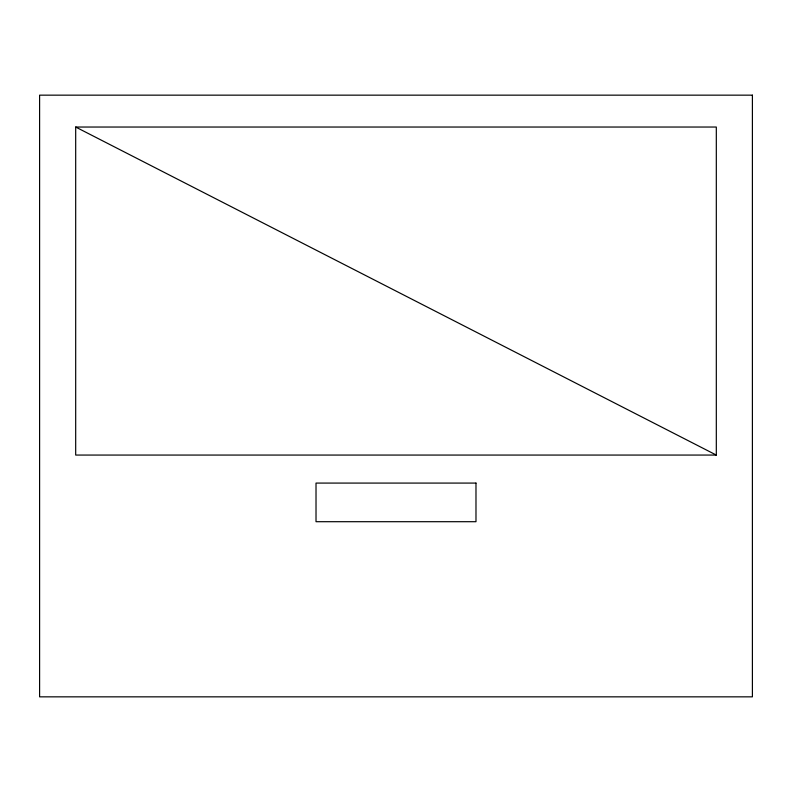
<?xml version="1.0" encoding="UTF-8"?>
<svg xmlns="http://www.w3.org/2000/svg" width="792" height="792" viewBox="0 0 792 792"><rect width="100%" height="100%" fill="white"/><g stroke="black" fill="none" stroke-linecap="round" stroke-linejoin="round"><path stroke-width="1.19" d="M75.686 127.037L716.314 127.037L716.314 455.063L75.686 455.063L75.686 127.037L716.314 455.063M752.4 95.159L39.6 95.159L39.6 696.841L752.4 696.841L752.4 95.159M475.982 483.08L316.018 483.08L316.018 521.7L475.982 521.7L475.982 483.08"/></g></svg>
